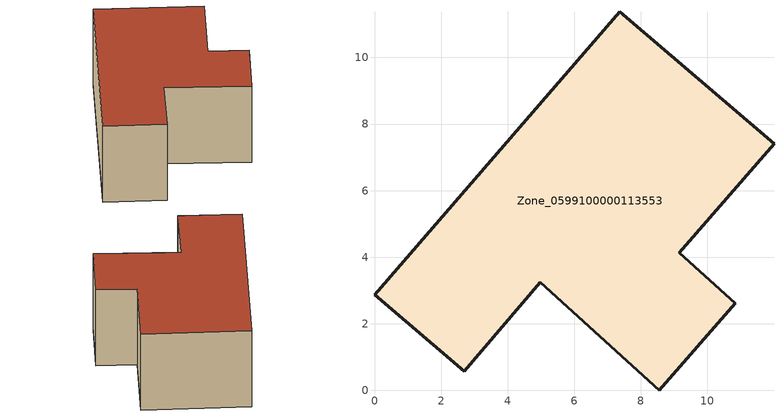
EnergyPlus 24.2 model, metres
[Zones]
Zone_0599100000113553
 floor ground (C_G): 4.98,3.25 2.69,0.57 0,2.88 7.37,11.38 12,7.41 9.16,4.13 10.83,2.62 8.56,0 z0
 wall outside (C_F): 7.37,11.38 0,2.88 2.69,0.57 4.98,3.25 8.56,0 10.83,2.62 9.16,4.13 12,7.41 7.37,11.38 z0:5.05
 roof outside (C_R): 8.56,0 10.83,2.62 9.16,4.13 12,7.41 7.37,11.38 0,2.88 2.69,0.57 4.98,3.25 z5.05
[BUILDING]
Pand.0599100000113553: North Axis=0; Terrain=City; Loads Convergence Tolerance Value=0.04; Temperature Convergence Tolerance Value=0.4; Solar Distribution=FullExterior; Maximum Number of Warmup Days=25; Minimum Number of Warmup Days=1
[Site:Location]
Rotterdam.The.Hague.AP_ZH_NLD Design_Conditions: Latitude=51.96; Longitude=4.45; Time Zone=1; Elevation=-4.5
[SITE:GROUNDTEMPERATURE:BUILDINGSURFACE]
18, 18, 18, 18, 18, 18, 18, 18, 18, 18, 18, 18
[MATERIAL] Thermal Absorptance=0.9; Solar Absorptance=0.7; Visible Absorptance=0.7
Name | Roughness | Thickness | Conductivity | Density | Specific Heat
G.D.1965 | MediumSmooth | 0.15 | 1 | 540 | 1210
F.D.1965 | Rough | 0.3 | 0.857143 | 1920 | 840
R.D.1965 | MediumRough | 0.2 | 0.08 | 1500 | 1000
[CONSTRUCTION]
C_G: G.D.1965
C_F: F.D.1965
C_R: R.D.1965
[ZONE]
Zone_0599100000113553: Type=1; Multiplier=1; Ceiling Height=Autocalculate; Volume=Autocalculate; Floor Area=autocalculate; Part of Total Floor Area=Yes
[ZONEINFILTRATION:DESIGNFLOWRATE]
Infil_Zone_0599100000113553: Zone or ZoneList or Space or SpaceList=Zone_0599100000113553; Schedule=AlwaysOn; Design Flow Rate Calculation Method=Flow/Area; Flow Rate per Floor Area=0.0042; Constant Term Coefficient=1; Temperature Term Coefficient=0; Velocity Term Coefficient=0; Velocity Squared Term Coefficient=0
[HVACTEMPLATE:ZONE:IDEALLOADSAIRSYSTEM]
Zone_0599100000113553: Maximum Heating Supply Air Temperature=50; Minimum Cooling Supply Air Temperature=13; Maximum Heating Supply Air Humidity Ratio=0.0156; Minimum Cooling Supply Air Humidity Ratio=0.0077; Heating Limit=NoLimit; Cooling Limit=NoLimit; Dehumidification Control Type=ConstantSensibleHeatRatio; Cooling Sensible Heat Ratio=0.7; Dehumidification Setpoint=60; Humidification Control Type=None; Humidification Setpoint=30; Outdoor Air Method=None; Outdoor Air Flow Rate per Person=0.00944; Outdoor Air Flow Rate per Zone Floor Area=0; Outdoor Air Flow Rate per Zone=0; Demand Controlled Ventilation Type=None; Outdoor Air Economizer Type=NoEconomizer; Heat Recovery Type=None; Sensible Heat Recovery Effectiveness=0.7; Latent Heat Recovery Effectiveness=0.65
[ZONECONTROL:THERMOSTAT]
ThermostatControl_Zone_0599100000113553: Zone or ZoneList=Zone_0599100000113553; Control Type Schedule=DualSetpointControlType; Control 1=Thermostat_Zone_0599100000113553; Temperature Difference Between Cutout And Setpoint=0
[THERMOSTATSETPOINT:DUALSETPOINT]
Thermostat_Zone_0599100000113553: Heating Setpoint Temperature Schedule=HeatingSetpoint_Zone_0599100000113553; Cooling Setpoint Temperature Schedule=CoolingSetpoint_Zone_0599100000113553
[SCHEDULE:COMPACT]
HeatingSetpoint_Zone_0599100000113553: Through: 12/31, For: AllDays, Until: 24:00, 21
CoolingSetpoint_Zone_0599100000113553: Through: 12/31, For: AllDays, Until: 24:00, 24
DualSetpointControlType: Through: 12/31, For: AllDays, Until: 24:00, 4
AlwaysOn: Through: 12/31, For: AllDays, Until: 24:00, 1
